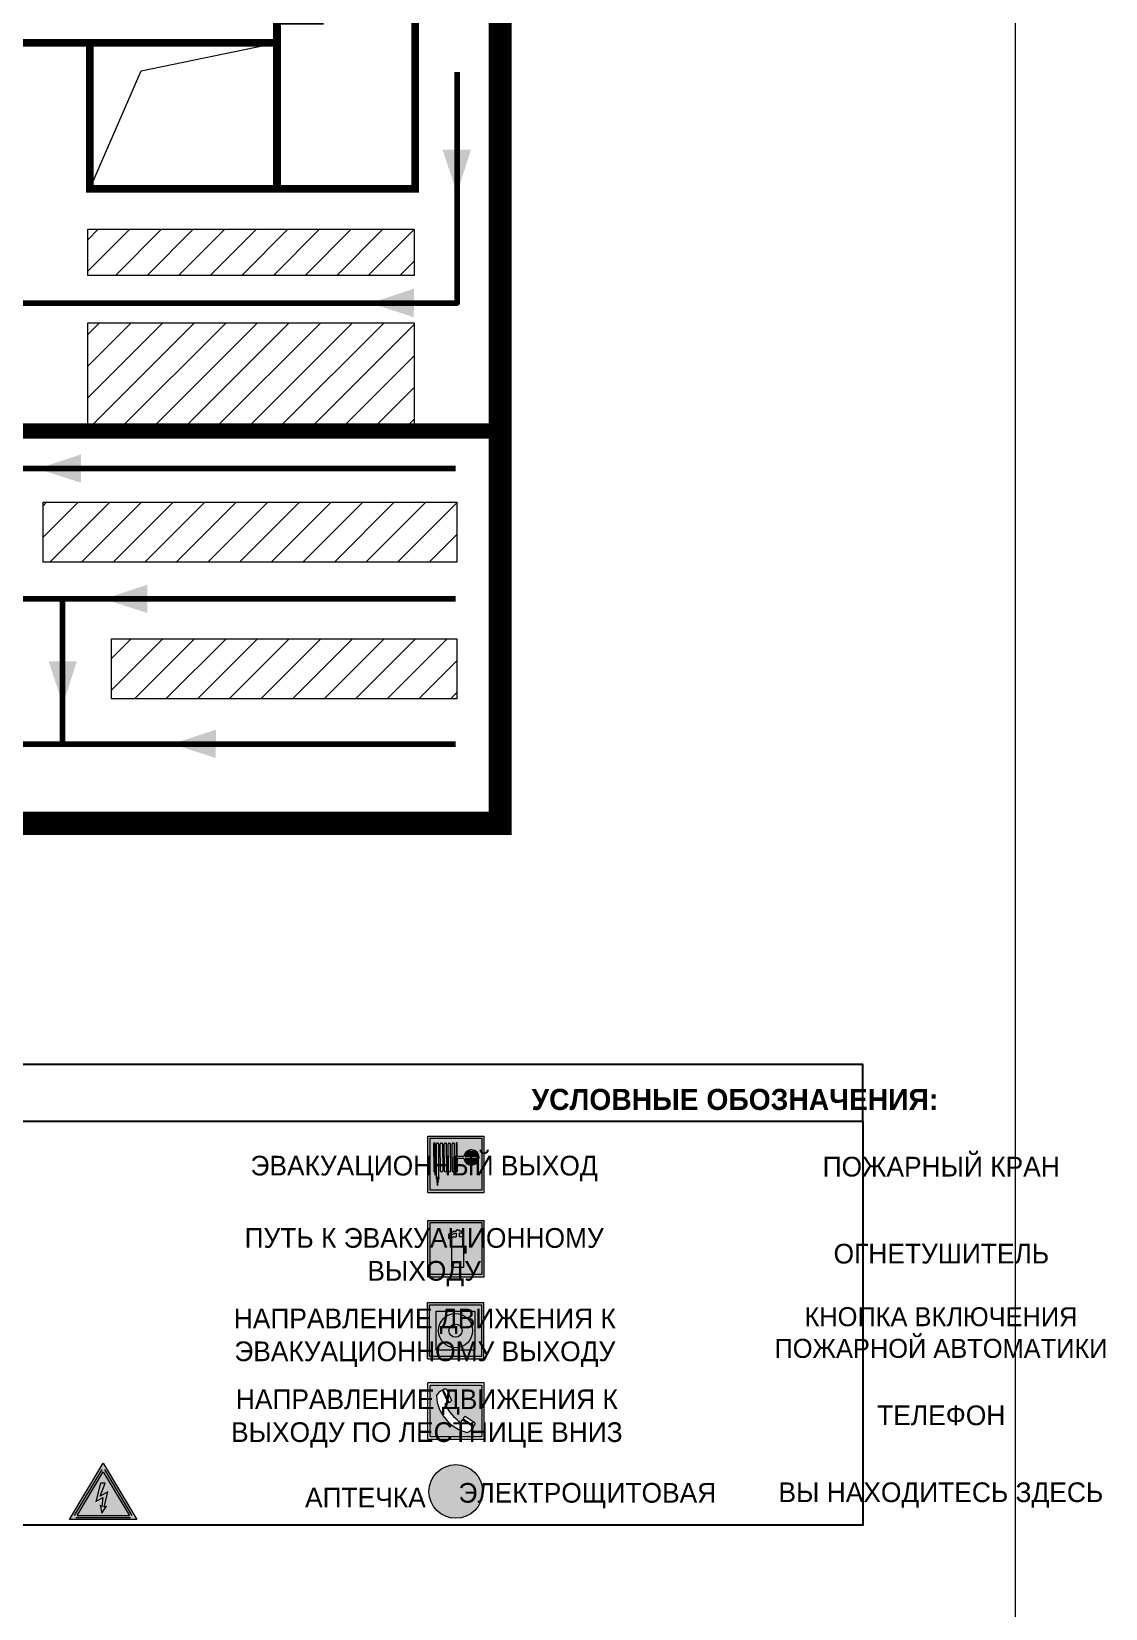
# Model space of a CAD drawing. Header units: millimetres. Extents: x 13810 to 67229, y 12374 to 21950.
# Drawn here: x 18361.9 to 18514.4, y 14560.3 to 14784.4 of the extents above; entities that cross this region are included whole.
import ezdxf

# ---------------------------------------------------------------- set-up
doc = ezdxf.new("R2010")
doc.units = ezdxf.units.MM
doc.layers.add('План_Штампы', color=7, linetype='Continuous')
doc.styles.add('обычный', font='arial.ttf')

# ---------------------------------------------------------------- blocks, each defined once
blk = doc.blocks.new('A$C3E6D3DDE')
at = {"lineweight": 5}
h = blk.add_hatch(color=40, dxfattribs=at)
h.paths.add_polyline_path([(24.1, 1.45), (16.46, -11.35), (31.74, -11.35)])
h.paths.add_polyline_path([(24.09, -0.46), (30.03, -10.41), (18.14, -10.41)], flags=16)
h.paths.add_polyline_path([(24.54, -3.08), (23.41, -6.02), (25.13, -5.01), (24.33, -8.5), (24.82, -8.27), (23.79, -9.86), (23.4, -8.04), (23.8, -8.43), (24.04, -6.29), (22.39, -7.25), (23.44, -3.08)], flags=0)
h = blk.add_hatch(color=256, dxfattribs=at)
h.paths.add_polyline_path([(24.37, 0.03, 0.567511), (23.82, 0.03), (17.59, -10.4, 0.582454), (17.86, -10.88), (30.32, -10.88, 0.582149), (30.6, -10.4)])
h.paths.add_polyline_path([(24.09, -0.46), (18.14, -10.41), (30.03, -10.41)], flags=16)
h.paths.add_polyline_path([(24.54, -3.08), (23.41, -6.02), (25.13, -5.01), (24.33, -8.5), (24.82, -8.27), (23.79, -9.86), (23.4, -8.04), (23.8, -8.43), (24.04, -6.29), (22.39, -7.25), (23.44, -3.08)], flags=0)
h = blk.add_hatch(color=40, dxfattribs=at)
h.paths.add_polyline_path([(24.09, -0.46), (18.14, -10.41), (30.03, -10.41)])
h.paths.add_polyline_path([(24.82, -8.27), (23.79, -9.86), (23.4, -8.04), (23.8, -8.43), (24.04, -6.29), (22.39, -7.25), (23.44, -3.08), (24.54, -3.08), (23.41, -6.02), (25.13, -5.01), (24.33, -8.5)], flags=16)
at = {"color": 40, "lineweight": 5}
for p, q in [((16.46, -11.35), (24.1, 1.45)), ((24.1, 1.45), (31.74, -11.35))]:
    blk.add_line(p, q, dxfattribs=at)
at = {"lineweight": 5}
for p, q in [((17.59, -10.4), (23.82, 0.03)), ((24.37, 0.03), (30.6, -10.4)), ((18.14, -10.41), (24.09, -0.46)), ((23.44, -3.08), (22.39, -7.25)), ((23.41, -6.02), (24.54, -3.08)), ((24.54, -3.08), (23.44, -3.08)), ((24.09, -0.46), (30.03, -10.41)), ((22.39, -7.25), (24.04, -6.29)), ((25.13, -5.01), (23.41, -6.02)), ((24.04, -6.29), (23.8, -8.43)), ((24.33, -8.5), (25.13, -5.01)), ((18.14, -10.41), (30.03, -10.41)), ((23.8, -8.43), (23.4, -8.04)), ((23.4, -8.04), (23.79, -9.86)), ((23.79, -9.86), (24.82, -8.27)), ((24.82, -8.27), (24.33, -8.5)), ((17.86, -10.88), (30.32, -10.88))]:
    blk.add_line(p, q, dxfattribs=at)
at = {"color": 50, "lineweight": 5}
blk.add_line((31.74, -11.35), (16.46, -11.35), dxfattribs=at)
blk = doc.blocks.new('A$C37112FD5')
at = {"true_color": 0xf5f5ff}
h = blk.add_hatch(color=7, dxfattribs=at)
h.dxf.hatch_style = 1
h.paths.add_polyline_path([(12.8, -7.4), (0, -7.4), (0, -20.2), (12.8, -20.2)])
h.paths.add_polyline_path([(12.29, -7.91), (12.29, -19.69), (0.51, -19.69), (0.51, -7.91)], flags=16)
h.paths.add_polyline_path([(4.98, -9.04, -0.42597), (5.17, -9.22), (5.17, -12.25), (5.17, -15.29, -0.432244), (4.98, -15.47), (4.83, -15.47, -0.42597), (4.64, -15.29), (4.64, -12.25), (4.64, -9.22, -0.432244), (4.83, -9.04)], flags=0)
h.paths.add_polyline_path([(4.28, -9.22), (4.28, -12.25), (4.28, -15.29, -0.432244), (4.09, -15.47), (3.94, -15.47, -0.42597), (3.75, -15.29), (3.75, -12.25), (3.75, -9.22, -0.432244), (3.94, -9.04), (4.09, -9.04, -0.42597)], flags=0)
h.paths.add_polyline_path([(5.72, -9.04), (5.87, -9.04, -0.42597), (6.06, -9.22), (6.06, -12.25), (6.06, -15.29, -0.432244), (5.87, -15.47), (5.72, -15.47, -0.42597), (5.53, -15.29), (5.53, -12.25), (5.53, -9.22, -0.432244)], flags=0)
h.paths.add_polyline_path([(6.42, -8.9), (6.5, -8.9, -0.42597), (6.69, -9.08), (6.69, -12.03), (8.21, -12.03, -15.824349), (8.21, -12.47), (6.69, -12.47), (6.69, -15.42, -0.432244), (6.5, -15.6), (6.42, -15.6)], flags=0)
h.paths.add_polyline_path([(3.39, -9.22), (3.39, -12.25), (3.39, -15.29, -0.432244), (3.2, -15.47), (3.05, -15.47, -0.42597), (2.85, -15.29), (2.85, -12.25), (2.85, -9.22, -0.432244), (3.05, -9.04), (3.2, -9.04, -0.42597)], flags=0)
h.paths.add_polyline_path([(2.5, -9.22), (2.5, -16.71), (1.96, -16.71), (1.96, -9.22, -0.432244), (2.15, -9.04), (2.31, -9.04, -0.42597)], flags=0)
h.paths.add_polyline_path([(1.61, -8.9), (1.61, -15.6), (1.57, -15.6, -0.42597), (1.37, -15.42), (1.37, -12.03), (1.37, -9.09, -0.432244), (1.57, -8.9)], flags=0)
h.paths.add_polyline_path([(9.76, -10.81), (9.76, -12.03), (8.49, -12.03, -0.336371)], flags=0)
h.paths.add_polyline_path([(8.49, -12.47), (9.76, -12.47), (9.76, -13.7, -0.336371)], flags=0)
h.paths.add_polyline_path([(10.11, -10.81, -0.336371), (11.38, -12.03), (10.11, -12.03)], flags=0)
h.paths.add_polyline_path([(10.11, -12.47), (11.38, -12.47, -0.336371), (10.11, -13.7)], flags=0)
h.paths.add_polyline_path([(2.5, -16.84), (2.5, -17.05), (1.97, -17.05), (1.97, -16.84)], flags=0)
h.paths.add_polyline_path([(2.5, -17.24, -0.033778), (2.24, -18.6, -0.033778), (1.97, -17.24)], flags=0)
h = blk.add_hatch(color=242)
h.dxf.hatch_style = 1
h.paths.add_polyline_path([(12.29, -7.91), (0.51, -7.91), (0.51, -19.69), (12.29, -19.69)])
h.paths.add_polyline_path([(6.42, -15.6), (6.42, -8.9), (6.5, -8.9, -0.42597), (6.69, -9.08), (6.69, -12.03), (8.21, -12.03, -15.824349), (8.21, -12.47), (6.69, -12.47), (6.69, -15.42, -0.432244), (6.5, -15.6)], flags=16)
h.paths.add_polyline_path([(5.87, -15.47), (5.72, -15.47, -0.42597), (5.53, -15.29), (5.53, -12.25), (5.53, -9.22, -0.432244), (5.72, -9.04), (5.87, -9.04, -0.42597), (6.06, -9.22), (6.06, -12.25), (6.06, -15.29, -0.432244)], flags=16)
h.paths.add_polyline_path([(4.98, -15.47), (4.83, -15.47, -0.42597), (4.64, -15.29), (4.64, -12.25), (4.64, -9.22, -0.432244), (4.83, -9.04), (4.98, -9.04, -0.42597), (5.17, -9.22), (5.17, -12.25), (5.17, -15.29, -0.432244)], flags=16)
h.paths.add_polyline_path([(4.09, -15.47), (3.94, -15.47, -0.42597), (3.75, -15.29), (3.75, -12.25), (3.75, -9.22, -0.432244), (3.94, -9.04), (4.09, -9.04, -0.42597), (4.28, -9.22), (4.28, -12.25), (4.28, -15.29, -0.432244)], flags=16)
h.paths.add_polyline_path([(3.2, -15.47), (3.05, -15.47, -0.42597), (2.85, -15.29), (2.85, -12.25), (2.85, -9.22, -0.432244), (3.05, -9.04), (3.2, -9.04, -0.42597), (3.39, -9.22), (3.39, -12.25), (3.39, -15.29, -0.432244)], flags=16)
h.paths.add_polyline_path([(2.5, -17.05), (1.97, -17.05), (1.97, -16.84), (2.5, -16.84)], flags=16)
h.paths.add_polyline_path([(2.5, -17.24, -0.033778), (2.24, -18.6, -0.033778), (1.97, -17.24)], flags=16)
h.paths.add_polyline_path([(2.5, -16.71), (1.96, -16.71), (1.96, -9.22, -0.432244), (2.15, -9.04), (2.31, -9.04, -0.42597), (2.5, -9.22)], flags=16)
h.paths.add_polyline_path([(1.61, -15.6), (1.57, -15.6, -0.42597), (1.37, -15.42), (1.37, -12.03), (1.37, -9.09, -0.432244), (1.57, -8.9), (1.61, -8.9)], flags=16)
h.paths.add_polyline_path([(8.49, -12.47), (9.76, -12.47), (9.76, -13.7, -0.336371)], flags=0)
h.paths.add_polyline_path([(10.11, -13.7), (10.11, -12.47), (11.38, -12.47, -0.336371)], flags=0)
h.paths.add_polyline_path([(8.49, -12.03, -0.336371), (9.76, -10.81), (9.76, -12.03)], flags=0)
h.paths.add_polyline_path([(10.11, -12.03), (10.11, -10.81, -0.336371), (11.38, -12.03)], flags=0)
h = blk.add_hatch(color=7, dxfattribs=at)
h.dxf.hatch_style = 1
h.paths.add_polyline_path([(1.61, -8.9), (1.57, -8.9, 0.432244), (1.37, -9.09), (1.37, -12.03), (1.37, -15.42, 0.42597), (1.57, -15.6), (1.61, -15.6)])
h.paths.add_polyline_path([(2.5, -9.22, 0.42597), (2.31, -9.04), (2.15, -9.04, 0.432244), (1.96, -9.22), (1.96, -16.71), (2.5, -16.71)])
h.paths.add_polyline_path([(2.5, -16.84), (1.97, -16.84), (1.97, -17.05), (2.5, -17.05)])
h.paths.add_polyline_path([(2.5, -17.24), (1.97, -17.24, 0.033778), (2.24, -18.6, 0.033778)])
h.paths.add_polyline_path([(3.39, -12.25), (3.39, -9.22, 0.42597), (3.2, -9.04), (3.05, -9.04, 0.432244), (2.85, -9.22), (2.85, -12.25), (2.85, -15.29, 0.42597), (3.05, -15.47), (3.2, -15.47, 0.432244), (3.39, -15.29)])
h.paths.add_polyline_path([(4.28, -12.25), (4.28, -9.22, 0.42597), (4.09, -9.04), (3.94, -9.04, 0.432244), (3.75, -9.22), (3.75, -12.25), (3.75, -15.29, 0.42597), (3.94, -15.47), (4.09, -15.47, 0.432244), (4.28, -15.29)])
h.paths.add_polyline_path([(5.17, -12.25), (5.17, -9.22, 0.42597), (4.98, -9.04), (4.83, -9.04, 0.432244), (4.64, -9.22), (4.64, -12.25), (4.64, -15.29, 0.42597), (4.83, -15.47), (4.98, -15.47, 0.432244), (5.17, -15.29)])
h.paths.add_polyline_path([(6.06, -12.25), (6.06, -9.22, 0.42597), (5.87, -9.04), (5.72, -9.04, 0.432244), (5.53, -9.22), (5.53, -12.25), (5.53, -15.29, 0.42597), (5.72, -15.47), (5.87, -15.47, 0.432244), (6.06, -15.29)])
h.paths.add_polyline_path([(6.69, -12.47), (8.21, -12.47, 15.824349), (8.21, -12.03), (6.69, -12.03), (6.69, -9.08, 0.42597), (6.5, -8.9), (6.42, -8.9), (6.42, -15.6), (6.5, -15.6, 0.432244), (6.69, -15.42)])
h.paths.add_polyline_path([(8.49, -12.47), (9.76, -12.47), (9.76, -13.7, -0.336371)], flags=16)
h.paths.add_polyline_path([(8.49, -12.03, -0.336371), (9.76, -10.81), (9.76, -12.03)], flags=16)
h.paths.add_polyline_path([(10.11, -12.47), (11.38, -12.47, -0.336371), (10.11, -13.7)], flags=16)
h.paths.add_polyline_path([(10.11, -12.03), (10.11, -10.81, -0.336371), (11.38, -12.03)], flags=16)
h = blk.add_hatch(color=242)
h.dxf.hatch_style = 1
h.paths.add_polyline_path([(9.76, -10.81, 0.336371), (8.49, -12.03), (9.76, -12.03)])
h.paths.add_polyline_path([(10.11, -10.81), (10.11, -12.03), (11.38, -12.03, 0.336371)])
h.paths.add_polyline_path([(11.38, -12.47), (10.11, -12.47), (10.11, -13.7, 0.336371)])
h.paths.add_polyline_path([(9.76, -12.47), (8.49, -12.47, 0.336371), (9.76, -13.7)])
at = {"color": 242, "lineweight": 5}
for p, q in [((0, -20.2), (0, -7.4)), ((0, -7.4), (12.8, -7.4)), ((1.37, -12.03), (1.37, -9.08)), ((1.57, -8.9), (1.61, -8.9)), ((1.61, -8.9), (1.61, -15.6)), ((1.96, -16.71), (1.96, -9.22)), ((2.15, -9.04), (2.31, -9.04)), ((2.5, -16.71), (2.5, -9.22)), ((2.85, -12.25), (2.85, -9.22)), ((3.05, -9.04), (3.2, -9.04)), ((3.39, -12.25), (3.39, -9.22)), ((3.75, -12.25), (3.75, -9.22)), ((3.94, -9.04), (4.09, -9.04)), ((4.28, -12.25), (4.28, -9.22)), ((4.64, -12.25), (4.64, -9.22)), ((4.83, -9.04), (4.98, -9.04)), ((5.17, -12.25), (5.17, -9.22)), ((5.53, -12.25), (5.53, -9.22)), ((5.72, -9.04), (5.87, -9.04)), ((6.06, -12.25), (6.06, -9.22)), ((6.42, -8.9), (6.42, -15.6)), ((6.5, -8.9), (6.42, -8.9)), ((6.69, -12.03), (6.69, -9.08)), ((12.8, -20.2), (12.8, -7.4)), ((1.37, -12.03), (1.37, -15.42)), ((2.85, -12.25), (2.85, -15.29)), ((3.39, -12.25), (3.39, -15.29)), ((3.75, -12.25), (3.75, -15.29)), ((4.28, -12.25), (4.28, -15.29)), ((4.64, -12.25), (4.64, -15.29)), ((5.17, -12.25), (5.17, -15.29)), ((5.53, -12.25), (5.53, -15.29)), ((6.06, -12.25), (6.06, -15.29)), ((8.21, -12.03), (6.69, -12.03)), ((8.21, -12.47), (6.69, -12.47)), ((6.69, -12.47), (6.69, -15.42)), ((9.76, -12.03), (8.49, -12.03)), ((9.76, -12.47), (8.49, -12.47)), ((9.76, -10.81), (9.76, -12.03)), ((9.76, -12.47), (9.76, -13.7)), ((10.11, -10.81), (10.11, -12.03)), ((11.38, -12.03), (10.11, -12.03)), ((11.38, -12.47), (10.11, -12.47)), ((10.11, -12.47), (10.11, -13.7)), ((1.57, -15.6), (1.61, -15.6)), ((1.96, -16.71), (2.5, -16.71)), ((1.97, -16.84), (2.5, -16.84)), ((1.97, -17.05), (1.97, -16.84)), ((2.5, -17.05), (1.97, -17.05)), ((1.97, -17.24), (2.5, -17.24)), ((2.5, -16.84), (2.5, -17.05)), ((3.05, -15.47), (3.2, -15.47)), ((3.94, -15.47), (4.09, -15.47)), ((4.83, -15.47), (4.98, -15.47)), ((5.72, -15.47), (5.87, -15.47)), ((6.42, -15.6), (6.5, -15.6)), ((0, -20.2), (12.8, -20.2))]:
    blk.add_line(p, q, dxfattribs=at)
blk.add_lwpolyline([(0.51, -7.91), (12.29, -7.91), (12.29, -19.69), (0.51, -19.69)], close=True, dxfattribs=at)
for centre, radius, start, end in [((1.56, -9.09), 0.182, 87.1027, 180.6071), ((2.15, -9.22), 0.182, 87.1027, 180.6071), ((2.32, -9.22), 0.182, 359.3929, 92.8973), ((3.04, -9.22), 0.182, 87.1027, 180.6071), ((3.21, -9.22), 0.182, 359.3929, 92.8973), ((3.93, -9.22), 0.182, 87.1027, 180.6071), ((4.1, -9.22), 0.182, 359.3929, 92.8973), ((4.82, -9.22), 0.182, 87.1027, 180.6071), ((4.99, -9.22), 0.182, 359.3929, 92.8973), ((5.71, -9.22), 0.182, 87.1027, 180.6071), ((5.88, -9.22), 0.182, 359.3929, 92.8973), ((6.51, -9.09), 0.182, 359.3929, 92.8973), ((9.93, -12.25), 1.74, 187.2319, 172.7681), ((9.93, -12.25), 1.46, 96.9927, 171.3585), ((9.93, -12.25), 1.46, 188.6415, 263.0073), ((9.93, -12.25), 1.46, 8.6415, 83.0073), ((9.93, -12.25), 1.46, 276.9927, 351.3585), ((1.56, -15.42), 0.182, 179.3929, 272.8973), ((12.17, -15.98), 10.27, 187.041, 194.7793), ((-7.7, -15.98), 10.27, 345.2207, 352.959), ((3.04, -15.29), 0.182, 179.3929, 272.8973), ((3.21, -15.29), 0.182, 267.1027, 0.6071), ((3.93, -15.29), 0.182, 179.3929, 272.8973), ((4.1, -15.29), 0.182, 267.1027, 0.6071), ((4.82, -15.29), 0.182, 179.3929, 272.8973), ((4.99, -15.29), 0.182, 267.1027, 0.6071), ((5.71, -15.29), 0.182, 179.3929, 272.8973), ((5.88, -15.29), 0.182, 267.1027, 0.6071), ((6.51, -15.42), 0.182, 267.1027, 0.6071)]:
    blk.add_arc(centre, radius, start, end, dxfattribs=at)
blk = doc.blocks.new('A$C7B8C2D5B')
at = {"lineweight": 0}
h = blk.add_hatch(color=5, dxfattribs=at)
h.dxf.hatch_style = 1
h.paths.add_polyline_path([(1.4, -3.02, 1), (-2.11, -3.02, 1)])
at = {"color": 5, "lineweight": 0}
blk.add_circle((-0.36, -3.02), 1.75, dxfattribs=at)
blk = doc.blocks.new('A$C456E1F9C')
at = {"lineweight": 5}
h = blk.add_hatch(color=242, dxfattribs=at)
h.paths.add_polyline_path([(0.51, -1.47), (0.51, -13.26), (12.29, -13.26), (12.29, -1.47)])
h.paths.add_polyline_path([(5.42, -4.95, -0.254479), (4.78, -5.4), (3.52, -2.53, -0.209735), (4.23, -2.4)], flags=16)
h.paths.add_polyline_path([(8.53, -8.6), (10.87, -10.17), (10.54, -10.76), (8.03, -9.13, -0.192251)], flags=16)
h.paths.add_polyline_path([(4.61, -5.49, 0.005518), (3.87, -5.72, 0.128647), (7.49, -10.01, 0.00809), (7.83, -9.33), (10.47, -10.97, -0.16736), (8.99, -12.25, -0.327862), (1.95, -3.95, -0.166952), (3.36, -2.62)], flags=16)
at = {"color": 242, "lineweight": 5}
for p, q in [((0, -13.77), (0, -0.97)), ((12.8, -0.97), (0, -0.97)), ((4.61, -5.49), (3.36, -2.62)), ((3.52, -2.53), (4.78, -5.4)), ((4.23, -2.4), (5.42, -4.95)), ((12.8, -13.77), (12.8, -0.97)), ((7.83, -9.33), (10.47, -10.97)), ((8.03, -9.13), (10.54, -10.76)), ((10.81, -10.12), (8.53, -8.6)), ((10.54, -10.76), (10.8, -10.3)), ((10.8, -10.3), (10.81, -10.12)), ((0, -13.77), (12.8, -13.77))]:
    blk.add_line(p, q, dxfattribs=at)
blk.add_lwpolyline([(0.51, -1.47), (12.29, -1.47), (12.29, -13.26), (0.51, -13.26)], close=True, dxfattribs=at)
for centre, radius, start, end in [((4.59, -5.34), 2.99, 114.2845, 152.1974), ((4.02, -3.27), 0.891, 76.3284, 123.7092), ((11.12, -3.31), 9.19, 183.9915, 256.6009), ((14.98, -39.1), 35.17, 107.1487, 108.4135), ((13.86, -0.94), 11.08, 205.5536, 234.8762), ((4.68, -4.59), 0.824, 276.9621, 334.0723), ((-13.31, 0.8), 23.44, 332.5487, 334.4027), ((8.94, -9.5), 0.989, 114.4092, 157.9388), ((7.87, -9.46), 3, 291.9291, 329.9329)]:
    blk.add_arc(centre, radius, start, end, dxfattribs=at)
blk = doc.blocks.new('A$C54414219')
at = {"true_color": 0xffffff}
h = blk.add_hatch(color=7, dxfattribs=at)
h.paths.add_polyline_path([(2.39, -9.45), (2.39, -18.3), (11.23, -18.3), (11.23, -9.45)], flags=0)
h.paths.add_polyline_path([(10.71, -13.87, -1), (2.92, -13.87, -1)], flags=0)
h.paths.add_polyline_path([(8.3, -13.87, -1), (5.33, -13.87, -1)], flags=0)
h.paths.add_polyline_path([(0.41, -7.47), (0.41, -20.27), (13.21, -20.27), (13.21, -7.47)])
h.paths.add_polyline_path([(0.92, -19.77), (12.71, -19.77), (12.71, -7.98), (0.92, -7.98)], flags=16)
h.paths.add_polyline_path([(11.23, -9.45), (11.23, -18.3), (2.39, -18.3), (2.39, -9.45)], flags=0)
at = {"lineweight": 5}
h = blk.add_hatch(color=242, dxfattribs=at)
h.paths.add_polyline_path([(12.71, -7.98), (0.92, -7.98), (0.92, -19.77), (12.71, -19.77)])
h.paths.add_polyline_path([(11.23, -18.3), (2.39, -18.3), (2.39, -9.45), (11.23, -9.45)], flags=16)
h.paths.add_polyline_path([(10.71, -13.87, -1), (2.92, -13.87, -1)], flags=0)
h.paths.add_polyline_path([(8.3, -13.87, -1), (5.33, -13.87, -1)], flags=0)
at = {"true_color": 0xffffff}
h = blk.add_hatch(color=7, dxfattribs=at)
h.paths.add_polyline_path([(2.39, -9.45), (2.39, -18.3), (11.23, -18.3), (11.23, -9.45)])
h.paths.add_polyline_path([(10.71, -13.87, -1), (2.92, -13.87, -1)], flags=16)
h.paths.add_polyline_path([(8.3, -13.87, -1), (5.33, -13.87, -1)], flags=0)
at = {"lineweight": 5}
h = blk.add_hatch(color=242, dxfattribs=at)
h.paths.add_polyline_path([(2.92, -13.87, 1), (10.71, -13.87, 1)])
h.paths.add_polyline_path([(8.3, -13.87, -1), (5.33, -13.87, -1)], flags=16)
at = {"color": 242, "lineweight": 5}
for p, q in [((0.41, -20.27), (0.41, -7.47)), ((0.41, -7.47), (13.21, -7.47)), ((0.41, -7.47), (13.21, -7.47)), ((13.21, -20.27), (13.21, -7.47)), ((0.41, -20.27), (13.21, -20.27))]:
    blk.add_line(p, q, dxfattribs=at)
for points in [[(0.92, -7.98), (12.71, -7.98), (12.71, -19.77), (0.92, -19.77)], [(2.39, -9.45), (11.23, -9.45), (11.23, -18.3), (2.39, -18.3)]]:
    blk.add_lwpolyline(points, close=True, dxfattribs=at)
for radius in [3.89, 1.49]:
    blk.add_circle((6.81, -13.87), radius, dxfattribs=at)
blk = doc.blocks.new('A$C3AD82952')
at = {"true_color": 0xf5f5ff}
h = blk.add_hatch(color=7, dxfattribs=at)
h.dxf.hatch_style = 1
h.paths.add_polyline_path([(8.21, 8.73, 0.414214), (7.89, 9.05), (7.22, 9.05), (7.22, 9.92), (7.59, 9.92, 1), (7.57, 10.36), (7.22, 10.36), (7.22, 10.6), (6.43, 10.6), (6.43, 10.36), (6.01, 10.36), (4.74, 9.59), (4.74, 8.69), (4.98, 8.73), (4.98, 9.26), (6.12, 9.91), (6.43, 9.91), (6.43, 9.05), (5.76, 9.05, 0.414214), (5.44, 8.73), (5.44, 2.2), (8.21, 2.2)], flags=0)
h.paths.add_polyline_path([(12.8, 12.8), (0, 12.8), (0, 0), (12.8, 0)])
h.paths.add_polyline_path([(0.51, 12.29), (12.29, 12.29), (12.29, 0.51), (0.51, 0.51)], flags=16)
h.paths.add_polyline_path([(4.74, 9.59), (6.01, 10.36), (6.43, 10.36), (6.43, 10.6), (7.22, 10.6), (7.22, 10.36), (7.59, 10.36, -0.94586), (7.59, 9.92), (7.22, 9.92), (7.22, 9.05), (7.89, 9.05, -0.414214), (8.21, 8.73), (8.21, 2.2), (5.44, 2.2), (5.44, 8.73, -0.414214), (5.76, 9.05), (6.43, 9.05), (6.43, 9.91), (6.12, 9.91), (4.98, 9.26), (4.98, 8.73), (4.74, 8.69)], flags=0)
h = blk.add_hatch(color=242)
h.dxf.hatch_style = 1
h.paths.add_polyline_path([(12.29, 12.29), (0.51, 12.29), (0.51, 0.51), (12.29, 0.51)])
h.paths.add_polyline_path([(4.74, 8.69), (4.74, 9.59), (6.01, 10.36), (6.43, 10.36), (6.43, 10.6), (7.22, 10.6), (7.22, 10.36), (7.59, 10.36, -0.94586), (7.59, 9.92), (7.22, 9.92), (7.22, 9.05), (7.89, 9.05, -0.414214), (8.21, 8.73), (8.21, 2.2), (5.44, 2.2), (5.44, 8.73, -0.414214), (5.76, 9.05), (6.43, 9.05), (6.43, 9.91), (6.12, 9.91), (4.98, 9.26), (4.98, 8.73)], flags=16)
h = blk.add_hatch(color=7, dxfattribs=at)
h.dxf.hatch_style = 1
h.paths.add_polyline_path([(8.21, 8.73, 0.414214), (7.89, 9.05), (7.22, 9.05), (7.22, 9.92), (7.59, 9.92, 1), (7.57, 10.36), (7.22, 10.36), (7.22, 10.6), (6.43, 10.6), (6.43, 10.36), (6.01, 10.36), (4.74, 9.59), (4.74, 8.69), (4.98, 8.73), (4.98, 9.26), (6.12, 9.91), (6.43, 9.91), (6.43, 9.05), (5.76, 9.05, 0.414214), (5.44, 8.73), (5.44, 2.2), (8.21, 2.2)])
at = {"color": 242, "lineweight": 5}
for p, q in [((0, 0), (0, 12.8)), ((0, 12.8), (12.8, 12.8)), ((12.8, 0), (12.8, 12.8)), ((6.01, 10.36), (4.74, 9.59)), ((4.74, 9.59), (4.74, 8.69)), ((4.74, 8.69), (4.98, 8.73)), ((4.98, 9.26), (6.12, 9.91)), ((4.98, 8.73), (4.98, 9.26)), ((5.44, 2.2), (5.44, 8.73)), ((5.76, 9.05), (6.43, 9.05)), ((6.01, 10.36), (6.43, 10.36)), ((6.12, 9.91), (6.43, 9.91)), ((7.22, 10.6), (6.43, 10.6)), ((6.43, 10.6), (6.43, 10.36)), ((6.43, 9.91), (6.43, 9.05)), ((7.22, 10.36), (7.22, 10.6)), ((7.59, 10.36), (7.22, 10.36)), ((7.22, 9.05), (7.22, 9.92)), ((7.59, 9.92), (7.22, 9.92)), ((7.89, 9.05), (7.22, 9.05)), ((8.21, 2.2), (8.21, 8.73)), ((0, 0), (12.8, 0)), ((5.44, 2.2), (8.21, 2.2))]:
    blk.add_line(p, q, dxfattribs=at)
blk.add_lwpolyline([(0.51, 12.29), (12.29, 12.29), (12.29, 0.51), (0.51, 0.51)], close=True, dxfattribs=at)
for centre, radius, start, end in [((5.76, 8.73), 0.32, 90, 180), ((7.58, 10.14), 0.223, 273.1875, 86.8125), ((7.89, 8.73), 0.32, 0, 90)]:
    blk.add_arc(centre, radius, start, end, dxfattribs=at)

msp = doc.modelspace()

# ---------------------------------------------------------------- hatches: boundary and pattern name
at = {"lineweight": 0}
h = msp.add_hatch(dxfattribs=at)
h.set_pattern_fill('ANSI31', color=256)
h.set_pattern_definition([(45, (-2813.9702, 12344.196), (-2.24506403, 2.24506403), [])])
h.paths.add_polyline_path([(18416.21, 14743), (18369.86, 14743), (18369.86, 14727.63), (18416.21, 14728.37)])
h.paths.add_polyline_path([(18416.21, 14756.29), (18369.86, 14756.29), (18369.86, 14749.74), (18416.21, 14749.74)])
h.paths.add_polyline_path([(18422.28, 14717.52), (18363.5, 14717.52), (18363.5, 14709), (18422.28, 14709)])
h.paths.add_polyline_path([(18422.28, 14698.1), (18373.22, 14698.1), (18373.22, 14689.57), (18422.28, 14689.57)])

# ---------------------------------------------------------------- linework, layer by layer
at = {"color": 126, "lineweight": 0, "true_color": 0x008754}
msp.add_lwpolyline([(17901.58, 14940.12), (18501.58, 14940.12), (18501.58, 14545.12), (17901.58, 14545.12)], close=True, dxfattribs=at)
at = {"lineweight": 0}
for points, const_width in [([(18099.65, 14842.41), (17995.3, 14842.41), (17995.3, 14671.88), (18428.43, 14671.88), (18428.43, 14842.41), (18099.65, 14842.41)], 3.3), ([(18403.37, 14785.89), (18396.73, 14785.89), (18396.73, 14782.79), (18274.71, 14782.79), (18274.71, 14829.53)], 1.1), ([(18370.15, 14782.79), (18370.15, 14762.04), (18416.36, 14762.04), (18416.36, 14785.89)], 1.1), ([(18396.73, 14782.79), (18396.73, 14762.04)], 1.1), ([(18356.81, 14727.63), (18428.43, 14727.63)], 2.2)]:
    msp.add_lwpolyline(points, dxfattribs=dict(at, const_width=const_width))
for points in [[(18370.15, 14762.04), (18377.43, 14778.79), (18396.73, 14782.79)], [(18369.86, 14749.74), (18369.86, 14756.29), (18416.21, 14756.29), (18416.21, 14749.74), (18369.86, 14749.74)], [(18369.86, 14727.63), (18369.86, 14743), (18416.21, 14743), (18416.21, 14728.37)], [(18369.86, 14727.63), (18416.21, 14728.37)]]:
    msp.add_lwpolyline(points, dxfattribs=at)
at = {"color": 126, "lineweight": 100, "true_color": 0x008754}
for points in [[(18422.33, 14778.6), (18422.33, 14745.81), (18325.77, 14745.81)], [(18325.77, 14735.02), (18325.77, 14732.26), (18352.62, 14732.26), (18352.62, 14722.3), (18422.08, 14722.3)], [(18352.62, 14722.3), (18352.62, 14703.78), (18366.26, 14703.78)], [(18422.08, 14703.78), (18366.26, 14703.78), (18366.26, 14683.13), (18221.89, 14683.13), (18270.65, 14683.13), (18270.65, 14711.76)], [(18366.26, 14683.13), (18422.08, 14683.13)]]:
    msp.add_lwpolyline(points, dxfattribs=at)
at = {"lineweight": 0}
for points in [[(18363.5, 14717.52), (18422.28, 14717.52), (18422.28, 14709), (18363.5, 14709)], [(18373.22, 14698.1), (18422.28, 14698.1), (18422.28, 14689.57), (18373.22, 14689.57)]]:
    msp.add_lwpolyline(points, close=True, dxfattribs=at)
for points in [[(18336.2, 14629.57), (18479.96, 14629.57), (18479.96, 14637.62), (18336.2, 14637.62)], [(18336.2, 14629.57), (18479.96, 14629.57), (18479.96, 14572.17), (18336.2, 14572.17)]]:
    msp.add_lwpolyline(points, close=True)
at = {"layer": 'План_Штампы', "color": 126, "true_color": 0x008754}
for points in [[(18420.26, 14767.58), (18424.29, 14767.58), (18422.3, 14761.39)], [(18416.18, 14747.83), (18416.17, 14743.8), (18409.99, 14745.79)], [(18368.9, 14724.3), (18368.9, 14720.27), (18362.71, 14722.26)], [(18378.33, 14705.79), (18378.33, 14701.76), (18372.15, 14703.75)], [(18364.29, 14694.92), (18368.31, 14694.91), (18366.32, 14688.73)], [(18388.05, 14685.19), (18388.04, 14681.16), (18381.86, 14683.15)]]:
    msp.add_solid(points, dxfattribs=at)

# ---------------------------------------------------------------- block references
for name, p, xscale, yscale, zscale in [('A$C37112FD5', (18418.15, 14632.07), 0.6249984004534781, 0.6249984004534781, 0.6249984004534781), ('A$C3AD82952', (18418.15, 14607.46), 0.625, 0.625, 0.625), ('A$C54414219', (18417.84, 14608.47), 0.625, 0.625, 0.625), ('A$C456E1F9C', (18418.15, 14592.99), 0.625, 0.625, 0.625), ('A$C3E6D3DDE', (18356.99, 14580.04), 0.625, 0.625, 0.625), ('A$C7B8C2D5B', (18422.92, 14583.53), 2.177419353276491, 2.177419353276491, 2.177419353276491)]:
    msp.add_blockref(name, p, dxfattribs=dict(xscale=xscale, yscale=yscale, zscale=zscale))

# ---------------------------------------------------------------- texts
at = {"lineweight": 0, "attachment_point": 5, "style": 'обычный'}
for s, insert, char_height, width in [('{\\fProxima Nova Rg|b1|i0|c204|p2;УСЛОВНЫЕ ОБОЗНАЧЕНИЯ:\\H1.1997x; }', (18461.78, 14632.63), 3, 175.1736), ('\\pi-8.4,l8.4,t8.4;{\\fProxima Nova Rg|b0|i0|c204|p2;ЭВАКУАЦИОННЫЙ ВЫХОД\\H1.6404x; }', (18417.63, 14622.84), 2.8, 126.6484), ('\\pi-8.4,l8.4,t8.4;{\\fProxima Nova Rg|b0|i0|c204|p2;ПОЖАРНЫЙ КРАН\\H1.6404x; }', (18491.09, 14623.08), 2.8, 126.6484), ('\\pi-8.4,l8.4,t8.4;{\\fProxima Nova Rg|b0|i0|c204|p2;ПУТЬ К ЭВАКУАЦИОННОМУ \\PВЫХОДУ }', (18417.64, 14610.23), 2.8, 126.6484), ('\\pi-8.4,l8.4,t8.4;{\\fProxima Nova Rg|b0|i0|c204|p2;ОГНЕТУШИТЕЛЬ\\H1.1997x; }', (18491.11, 14610.72), 2.8, 126.6484), ('\\pi-8.4,l8.4,t8.4;{\\fProxima Nova Rg|b0|i0|c204|p2;НАПРАВЛЕНИЕ ДВИЖЕНИЯ К \\PЭВАКУАЦИОННОМУ ВЫХОДУ}', (18417.73, 14598.79), 2.8, 126.6484), ('\\pi-8.1,l8.1,t8.1;{\\fProxima Nova Rg|b0|i0|c204|p2;КНОПКА ВКЛЮЧЕНИЯ\\PПОЖАРНОЙ АВТОМАТИКИ}', (18491.06, 14599.51), 2.7, 126.6484), ('\\pi-8.4,l8.4,t8.4;{\\fProxima Nova Rg|b0|i0|c204|p2;НАПРАВЛЕНИЕ ДВИЖЕНИЯ К \\PВЫХОДУ ПО ЛЕСТНИЦЕ ВНИЗ}', (18418.02, 14587.31), 2.8, 126.6484), ('\\pi-8.4,l8.4,t8.4;{\\fProxima Nova Rg|b0|i0|c204|p2;ТЕЛЕФОН\\H1.1997x; }', (18491.1, 14587.75), 2.8, 126.6484), ('\\pi-8.4,l8.4,t8.4;{\\fProxima Nova Rg|b0|i0|c204|p2;АПТЕЧКА\\H1.1667x; }', (18409.29, 14576.09), 2.8, 126.6484), ('\\pi-8.4,l8.4,t8.4;{\\fProxima Nova Rg|b0|i0|c204|p2;ЭЛЕКТРОЩИТОВАЯ\\H1.1997x; }', (18440.82, 14576.35), 2.8, 126.6484), ('\\pi-8.4,l8.4,t8.4;{\\fProxima Nova Rg|b0|i0|c204|p2;ВЫ НАХОДИТЕСЬ ЗДЕСЬ\\H1.1997x; }', (18491.04, 14576.43), 2.8, 126.6484)]:
    msp.add_mtext(s, dxfattribs=dict(at, insert=insert, char_height=char_height, width=width))

doc.saveas('drawing.dxf')
